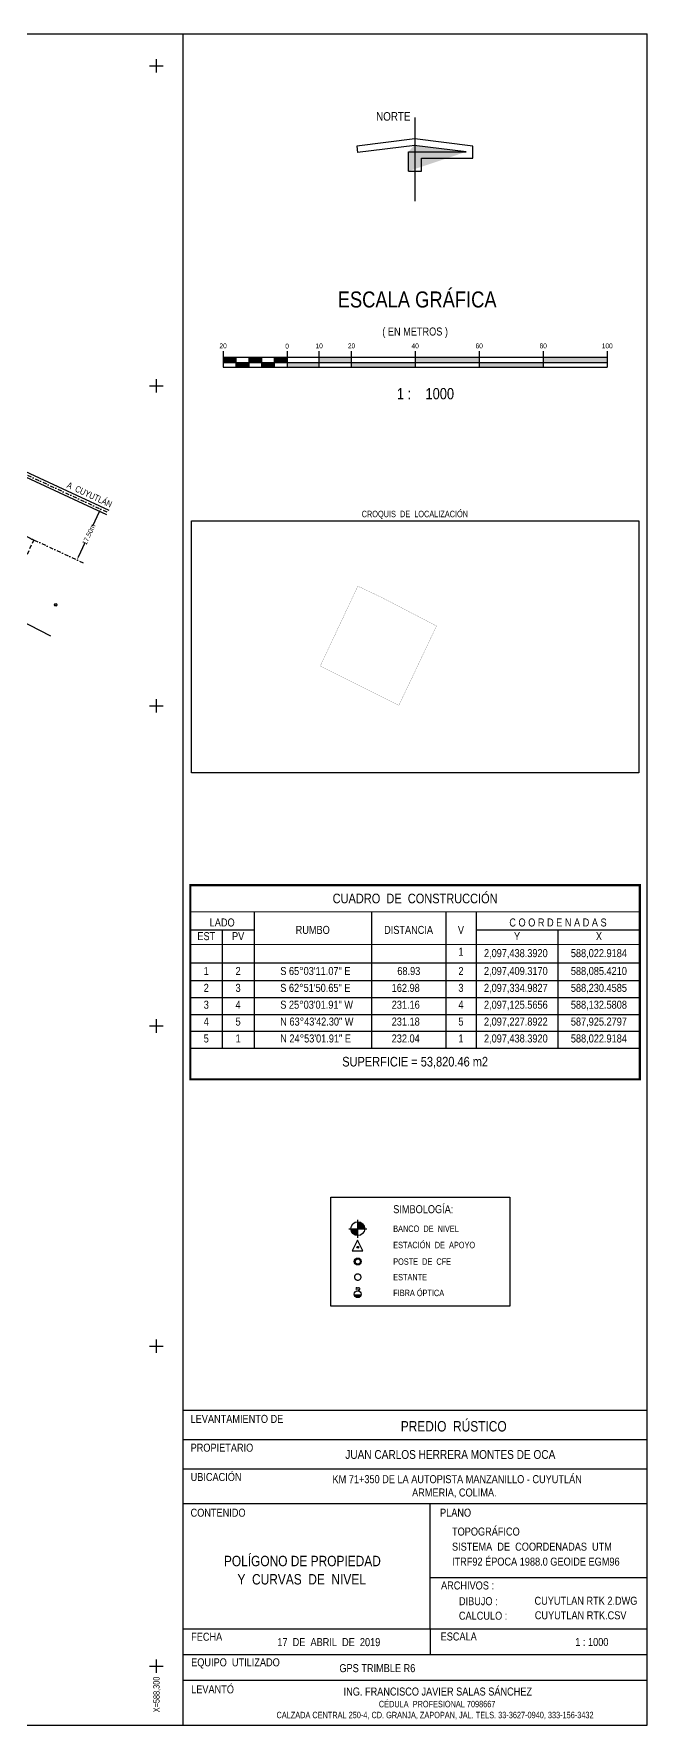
# Model space of a CAD drawing. Header units: metres. Extents: x 587880 to 588453, y 2097032 to 2097560.
# Drawn here: x 588262 to 588453, y 2097032 to 2097560 of the extents above; entities that cross this region are included whole.
import ezdxf
from ezdxf.enums import TextEntityAlignment as Align

# ---------------------------------------------------------------- set-up
doc = ezdxf.new("R2010")
doc.units = ezdxf.units.M
doc.header["$LTSCALE"] = 5
doc.header["$MEASUREMENT"] = 0
doc.header["$PDMODE"] = 32
doc.header["$PDSIZE"] = 0.2
doc.linetypes.add('DASHDOT2', pattern=[0.5, 0.25, -0.125, 0, -0.125])
doc.linetypes.add('DASHED2', pattern=[0.375, 0.25, -0.125])
for name, color, linetype in [('1', 7, 'Continuous'), ('BANCO DE NIVEL', 7, 'Continuous'), ('COORDS', 7, 'Continuous'), ('CUADRO-DATOS', 7, 'Continuous'), ('CVL_CUADCON', 7, 'Continuous'), ('CVL_CUADCON_LIN', 7, 'Continuous'), ('CVL_CUADCON_TIT', 7, 'Continuous'), ('CVL_CUADCON_TX', 7, 'Continuous'), ('EJE DE VIA', 7, 'DASHDOT2'), ('ESTACIONES', 150, 'Continuous'), ('ESTANTE', 7, 'Continuous'), ('FIBRA OPTICA', 22, 'Continuous'), ('IMAGEN', 7, 'Continuous'), ('LIENZO DE ALAMBRE DE PUAS', 3, 'Continuous'), ('POLIGONO DE ESCRITURAS', 7, 'DASHED2'), ('POLIGONO DE PROPIEDAD', 1, 'Continuous'), ('POSTE DE CFE', 30, 'Continuous'), ('TEXTOS', 7, 'Continuous'), ('VIA FFCC', 7, 'Continuous')]:
    doc.layers.add(name, color=color, linetype=linetype)
doc.styles.add('S4', font='simplex', dxfattribs={"height": 1.668})
doc.styles.get("Standard").update_dxf_attribs({"font": 'arial.ttf'})
doc.styles.add('style1', font='ARIALN.TTF', dxfattribs={"height": 1.5})
doc.dimstyles.get("Standard").update_dxf_attribs({"dimtxt": 0.18, "dimasz": 0.18, "dimexe": 0.18, "dimexo": 0.0625, "dimgap": 0.09, "dimtad": 0, "dimtih": 1, "dimtoh": 1, "dimdec": 4, "dimzin": 0, "dimdsep": 46, "dimtxsty": 'Standard', "dimcen": 0.09, "dimadec": 0, "dimazin": 0, "dimtfac": 1, "dimtdec": 4, "dimtofl": 0, "dimtmove": 0, "dimatfit": 3, "dimfxl": 1, "dimtolj": 1, "dimtzin": 0, "dimarcsym": 0})
picture_1 = doc.add_image_def('image1.jpg', size_in_pixel=(1920, 1080))

# ---------------------------------------------------------------- blocks, each defined once
blk = doc.blocks.new('sta')
for p, q in [((-0.0001, 0.00253), (-0.00201, -0.00128)), ((0.0018, -0.00128), (-0.0001, 0.00253)), ((-0.00201, -0.00128), (0.0018, -0.00128))]:
    blk.add_line(p, q)
blk.add_circle((0, 0), 0.000319)
blk = doc.blocks.new('bm')
for p, q in [((-0.003302, 0), (0.003302, 0)), ((0, -0.003302), (0, 0.003302))]:
    blk.add_line(p, q)
at = {"const_width": 0.00254}
for points in [[(-0.00127, 0, 0.4142136), (0, -0.00127, 1)], [(0.00127, 0, 0.4142136), (0, 0.00127, 1)]]:
    blk.add_lwpolyline(points, format="xyb", dxfattribs=at)
blk.add_circle((0, 0), 0.00254)
blk = doc.blocks.new('ip')
for radius in [0.00127, 0.000953]:
    blk.add_circle((0, 0), radius)
blk = doc.blocks.new('POLÍGONO ESCRITURA CUYUTLÁN')
for p, q in [((0, 63.29), (74.96, 353.15)), ((74.96, 353.15), (299.57, 295.06)), ((299.57, 295.06), (222.35, 0)), ((222.35, 0), (0, 63.29))]:
    blk.add_line(p, q)
blk = doc.blocks.new('*D13')
at = {"layer": 'Defpoints', "color": 0}
for p in [(588282.57, 2097411.5), (588282.57, 2097411.5), (588275.21, 2097395.62)]:
    blk.add_point(p, dxfattribs=at)
at = {"layer": 'TEXTOS', "color": 0, "lineweight": -2}
for p, q in [((588282.15, 2097410.59), (588280.07, 2097406.11)), ((588282.63, 2097411.47), (588282.74, 2097411.42)), ((588275.63, 2097396.53), (588277.71, 2097401.01)), ((588275.27, 2097395.59), (588275.37, 2097395.54))]:
    blk.add_line(p, q, dxfattribs=at)
at = {"layer": 'TEXTOS', "color": 0}
for points in [[(588282, 2097410.66), (588282.3, 2097410.52), (588282.57, 2097411.5)], [(588275.48, 2097396.6), (588275.78, 2097396.46), (588275.21, 2097395.62)]]:
    blk.add_solid(points, dxfattribs=at)
at = {"layer": 'TEXTOS', "color": 0, "insert": (588278.89, 2097403.56), "char_height": 1.5, "attachment_point": 5, "rotation": 65.1152, "style": 'style1'}
blk.add_mtext('\\A1;17.50m', dxfattribs=at)

msp = doc.modelspace()

# ---------------------------------------------------------------- hatches: boundary and pattern name
h = msp.add_hatch(color=7)
h.paths.add_polyline_path([(588378.77, 2097517.057), (588382.796, 2097517.057), (588382.796, 2097521.082), (588398.898, 2097521.082), (588398.898, 2097524.856), (588380.783, 2097527.121), (588362.6, 2097524.848), (588362.848, 2097522.866), (588380.721, 2097525.1), (588396.76, 2097523.095), (588378.77, 2097523.095)], flags=17)
edge = h.paths.add_edge_path()
edge.add_line((588380.783, 2097527.121), (588362.6, 2097524.848))
edge.add_line((588362.6, 2097524.848), (588362.848, 2097522.866))
edge.add_line((588380.783, 2097525.108), (588362.848, 2097522.866))
edge.add_line((588396.76, 2097523.095), (588380.534, 2097525.123))
edge.add_line((588378.77, 2097523.095), (588396.76, 2097523.095))
edge.add_line((588378.77, 2097517.057), (588378.77, 2097523.095))
edge.add_line((588398.898, 2097524.856), (588380.783, 2097527.121))
edge.add_line((588398.898, 2097521.082), (588398.898, 2097524.856))
edge.add_line((588382.796, 2097521.082), (588398.898, 2097521.082))
edge.add_line((588382.796, 2097517.057), (588382.796, 2097521.082))
edge.add_line((588378.77, 2097517.057), (588382.796, 2097517.057))

# ---------------------------------------------------------------- linework, layer by layer
at = {"color": 1}
msp.add_line((588380.85, 2097507.664), (588380.85, 2097533.83), dxfattribs=at)
at = {"color": 7}
for p, q in [((588380.783, 2097527.121), (588362.6, 2097524.848)), ((588362.6, 2097524.848), (588362.848, 2097522.866)), ((588380.783, 2097525.108), (588362.848, 2097522.866)), ((588396.76, 2097523.095), (588380.534, 2097525.123)), ((588398.898, 2097524.856), (588380.783, 2097527.121)), ((588398.898, 2097521.082), (588398.898, 2097524.856)), ((588378.77, 2097517.057), (588378.77, 2097523.095)), ((588378.77, 2097523.095), (588396.76, 2097523.095)), ((588382.796, 2097517.057), (588382.796, 2097521.082)), ((588382.796, 2097521.082), (588398.898, 2097521.082)), ((588378.77, 2097517.057), (588382.796, 2097517.057))]:
    msp.add_line(p, q, dxfattribs=at)
for p, q in [((588320.85, 2097460.813), (588320.85, 2097455.813)), ((588340.85, 2097460.813), (588340.85, 2097455.813)), ((588350.85, 2097455.813), (588350.85, 2097460.813)), ((588360.85, 2097460.813), (588360.85, 2097455.813)), ((588380.85, 2097460.813), (588380.85, 2097455.813)), ((588400.85, 2097460.813), (588400.85, 2097455.813)), ((588420.85, 2097460.813), (588420.85, 2097455.813)), ((588440.85, 2097460.813), (588440.85, 2097455.813)), ((588440.85, 2097458.813), (588320.85, 2097458.813)), ((588320.85, 2097457.313), (588440.85, 2097457.313)), ((588320.85, 2097455.813), (588370.85, 2097455.813)), ((588324.85, 2097458.813), (588324.85, 2097455.813)), ((588328.85, 2097458.813), (588328.85, 2097455.813)), ((588332.85, 2097458.813), (588332.85, 2097455.813)), ((588336.85, 2097458.813), (588336.85, 2097455.813)), ((588340.85, 2097455.813), (588360.85, 2097455.813)), ((588370.85, 2097455.813), (588440.85, 2097455.813))]:
    msp.add_line(p, q)
for points in [[(588324.85, 2097457.313), (588320.85, 2097457.313), (588324.85, 2097458.813), (588320.85, 2097458.813)], [(588328.85, 2097455.813), (588324.85, 2097455.813), (588328.85, 2097457.313), (588324.85, 2097457.313)], [(588332.85, 2097457.313), (588328.85, 2097457.313), (588332.85, 2097458.813), (588328.85, 2097458.813)], [(588336.85, 2097455.813), (588332.85, 2097455.813), (588336.85, 2097457.313), (588332.85, 2097457.313)], [(588340.85, 2097457.313), (588336.85, 2097457.313), (588340.85, 2097458.813), (588336.85, 2097458.813)], [(588350.85, 2097455.813), (588340.85, 2097455.813), (588350.85, 2097457.313), (588340.85, 2097457.313)], [(588360.85, 2097457.313), (588350.85, 2097457.313), (588360.85, 2097458.813), (588350.85, 2097458.813)], [(588380.85, 2097455.813), (588360.85, 2097455.813), (588380.85, 2097457.313), (588360.85, 2097457.313)], [(588380.85, 2097457.313), (588400.85, 2097457.313), (588380.85, 2097458.813), (588400.85, 2097458.813)], [(588400.85, 2097455.813), (588420.85, 2097455.813), (588400.85, 2097457.313), (588420.85, 2097457.313)], [(588420.85, 2097457.313), (588440.85, 2097457.313), (588420.85, 2097458.813), (588440.85, 2097458.813)]]:
    msp.add_solid(points)
at = {"layer": '1'}
for p, q in [((587880.49, 2097559.969), (588453.35, 2097559.969)), ((588308.35, 2097031.558), (588308.35, 2097559.969)), ((588453.35, 2097031.558), (588453.35, 2097559.969)), ((587880.49, 2097031.558), (588453.35, 2097031.558))]:
    msp.add_line(p, q, dxfattribs=at)
at = {"layer": 'COORDS', "linetype": 'Continuous'}
for p, q in [((588300, 2097547.9), (588300, 2097552.1)), ((588297.9, 2097550), (588302.1, 2097550)), ((588300, 2097447.9), (588300, 2097452.1)), ((588297.9, 2097450), (588302.1, 2097450)), ((588297.9, 2097350), (588302.1, 2097350)), ((588300, 2097347.9), (588300, 2097352.1)), ((588297.9, 2097250), (588302.1, 2097250)), ((588300, 2097247.9), (588300, 2097252.1)), ((588297.9, 2097150), (588302.1, 2097150)), ((588300, 2097147.9), (588300, 2097152.1)), ((588297.9, 2097050), (588302.1, 2097050)), ((588300, 2097047.9), (588300, 2097052.1))]:
    msp.add_line(p, q, dxfattribs=at)
at = {"layer": 'CUADRO-DATOS', "linetype": 'Continuous'}
for p, q in [((588308.35, 2097129.948), (588453.35, 2097129.948)), ((588308.35, 2097120.798), (588453.35, 2097120.798)), ((588308.35, 2097111.642), (588453.35, 2097111.642)), ((588308.35, 2097100.77), (588453.35, 2097100.77)), ((588385.532, 2097061.612), (588385.532, 2097100.77)), ((588385.532, 2097077.706), (588453.35, 2097077.706)), ((588308.35, 2097061.612), (588453.35, 2097061.612)), ((588308.35, 2097061.612), (588453.35, 2097061.612)), ((588385.532, 2097061.612), (588385.532, 2097053.612)), ((588308.35, 2097053.612), (588453.35, 2097053.612)), ((588308.35, 2097045.612), (588453.35, 2097045.612))]:
    msp.add_line(p, q, dxfattribs=at)
at = {"layer": 'CVL_CUADCON', "linetype": 'Continuous', "const_width": 0.703, "flags": 128}
msp.add_lwpolyline([(588310.623, 2097294.029), (588451.077, 2097294.029), (588451.077, 2097233.32), (588310.623, 2097233.32)], close=True, dxfattribs=at)
at = {"layer": 'CVL_CUADCON', "linetype": 'Continuous', "const_width": 0.263, "flags": 128}
for points in [[(588310.623, 2097285.689), (588451.077, 2097285.689)], [(588310.623, 2097275.471), (588451.077, 2097275.471)], [(588310.623, 2097243.098), (588451.077, 2097243.098)]]:
    msp.add_lwpolyline(points, dxfattribs=at)
at = {"layer": 'CVL_CUADCON_LIN', "linetype": 'Continuous'}
for p, q in [((588330.52, 2097285.689), (588330.52, 2097243.098)), ((588367.175, 2097285.689), (588367.175, 2097243.098)), ((588390.433, 2097285.689), (588390.433, 2097243.098)), ((588399.893, 2097285.689), (588399.893, 2097243.098)), ((588310.623, 2097280.02), (588330.52, 2097280.02)), ((588320.564, 2097280.02), (588320.564, 2097243.098)), ((588399.893, 2097280.02), (588451.077, 2097280.02)), ((588425.485, 2097280.02), (588425.485, 2097243.098)), ((588310.623, 2097269.754), (588451.077, 2097269.754)), ((588310.623, 2097264.173), (588451.077, 2097264.173)), ((588310.623, 2097258.904), (588451.077, 2097258.904)), ((588310.623, 2097253.635), (588451.077, 2097253.635)), ((588310.623, 2097248.366), (588451.077, 2097248.366)), ((588310.623, 2097243.098), (588451.077, 2097243.098))]:
    msp.add_line(p, q, dxfattribs=at)
at = {"layer": 'EJE DE VIA'}
for points in [[(588022.71, 2097527.026), (588033.919, 2097522.463), (588050.214, 2097515.833), (588066.292, 2097509.264), (588075.044, 2097505.676), (588085.572, 2097501.34), (588095.963, 2097496.97), (588107.402, 2097492.081), (588118.296, 2097487.321), (588129.786, 2097482.214), (588142.604, 2097476.39), (588153.87, 2097471.194), (588174.866, 2097461.456), (588284.791, 2097410.466)], [(588016.112, 2097510.817), (588027.322, 2097506.254), (588043.607, 2097499.628), (588059.663, 2097493.068), (588068.393, 2097489.489), (588078.848, 2097485.183), (588089.132, 2097480.858), (588100.46, 2097476.017), (588111.239, 2097471.307), (588122.612, 2097466.252), (588135.319, 2097460.478), (588146.524, 2097455.31), (588167.504, 2097445.58), (588277.428, 2097394.591)]]:
    msp.add_lwpolyline(points, dxfattribs=at)
at = {"layer": 'ESTANTE', "const_width": 0.4, "elevation": 39.999}
msp.add_lwpolyline([(588361.924, 2097171.554, 1), (588363.924, 2097171.554, 1)], format="xyb", close=True, dxfattribs=at)
at = {"layer": 'FIBRA OPTICA', "const_width": 1.078, "elevation": 39.999}
msp.add_lwpolyline([(588362.385, 2097166.199, 1), (588363.463, 2097166.199, 1)], format="xyb", dxfattribs=at)
at = {"layer": 'FIBRA OPTICA'}
msp.add_circle((588362.924, 2097166.199, 39.999), 1.078, dxfattribs=at)
at = {"layer": 'LIENZO DE ALAMBRE DE PUAS'}
msp.add_line((588164.508, 2097424.717), (588266.905, 2097371.906), dxfattribs=at)
at = {"layer": 'POLIGONO DE PROPIEDAD', "linetype": 'Continuous', "const_width": 0.0475, "flags": 128}
msp.add_lwpolyline([(588375.763, 2097350.154), (588387.54, 2097374.969), (588370.358, 2097383.903), (588362.952, 2097387.402), (588351.203, 2097362.458)], close=True, dxfattribs=at)
at = {"layer": 'TEXTOS'}
for p, q in [((588354.498, 2097196.506), (588410.468, 2097196.506)), ((588354.498, 2097162.424), (588354.498, 2097196.506)), ((588410.468, 2097196.506), (588410.468, 2097162.424)), ((588410.468, 2097162.424), (588354.498, 2097162.424))]:
    msp.add_line(p, q, dxfattribs=at)
at = {"layer": 'VIA FFCC'}
for p, q in [((588175.183, 2097462.138), (588285.108, 2097411.148)), ((588174.55, 2097460.774), (588284.475, 2097409.784))]:
    msp.add_line(p, q, dxfattribs=at)

# ---------------------------------------------------------------- block references
at = {"layer": 'BANCO DE NIVEL', "xscale": 853.4400000004098, "yscale": 853.4400000013411, "zscale": 853.4399999999515}
msp.add_blockref('bm', (588362.924, 2097186.658, 39.999), dxfattribs=at)
at = {"layer": 'ESTACIONES', "xscale": 853.4400000004098, "yscale": 853.4400000013411, "zscale": 853.4399999999515}
msp.add_blockref('sta', (588362.924, 2097180.877, 39.999), dxfattribs=at)
at = {"layer": 'POLIGONO DE ESCRITURAS', "rotation": 349.6161373277561}
msp.add_blockref('POLÍGONO ESCRITURA CUYUTLÁN', (587913.873, 2097165.642), dxfattribs=at)
at = {"layer": 'POSTE DE CFE'}
for p, xscale, yscale, zscale in [((588268.566, 2097381.581, 3.923), 304.8, 304.8, 304.8), ((588362.924, 2097176.412, 39.999), 853.4400000004098, 853.4400000013411, 853.44)]:
    msp.add_blockref('ip', p, dxfattribs=dict(at, xscale=xscale, yscale=yscale, zscale=zscale))

# ---------------------------------------------------------------- texts
at = {"style": 'style1'}
for s, height, p in [('ESCALA GRÁFICA', 5, (588381.482, 2097474.473)), ('( EN METROS )', 2.5, (588380.85, 2097465.709)), ('0', 1.5, (588340.85, 2097461.656))]:
    msp.add_text(s, height=height, dxfattribs=at).set_placement(p, align=Align.CENTER)
msp.add_text('1 :', height=3.5, dxfattribs=at).set_placement((588375.162, 2097445.794))
at = {"color": 1, "insert": (588368.663, 2097535.518), "char_height": 2.6775, "width": 120.76754, "attachment_point": 1, "style": 'style1'}
msp.add_mtext('\\pt29.453;NORTE', dxfattribs=at)
at = {"style": 'style1'}
for tag, p in [('20', (588320.857, 2097461.735)), ('10', (588350.869, 2097461.726)), ('20', (588360.99, 2097461.735)), ('40', (588380.869, 2097461.726)), ('60', (588400.869, 2097461.726)), ('80', (588420.869, 2097461.726)), ('100', (588440.869, 2097461.726))]:
    msp.add_attdef(tag, text='', height=1.5, dxfattribs=at).set_placement(p, align=Align.CENTER)
msp.add_attdef('1000', (588384.094, 2097445.794), '000', height=3.5, dxfattribs=at)
at = {"layer": 'COORDS', "linetype": 'Continuous', "style": 'style1'}
msp.add_text('X=588,300', height=2, rotation=90, dxfattribs=at).set_placement((588301.014, 2097035.578))
at = {"layer": 'CUADRO-DATOS', "linetype": 'Continuous', "style": 'style1'}
for s, height, p in [('LEVANTAMIENTO DE', 2.5, (588310.704, 2097125.997)), ('PREDIO  RÚSTICO', 3.25, (588376.36, 2097123.309)), ('PROPIETARIO', 2.5, (588310.704, 2097117)), ('JUAN CARLOS HERRERA MONTES DE OCA', 2.75, (588359.03, 2097114.756)), ('UBICACIÓN', 2.5, (588310.704, 2097107.844)), ('KM 71+350 DE LA AUTOPISTA MANZANILLO - CUYUTLÁN', 2.5, (588355.041, 2097107.164)), ('ARMERIA, COLIMA.', 2.5, (588379.903, 2097103)), ('CONTENIDO', 2.5, (588310.694, 2097096.686)), ('PLANO', 2.5, (588388.638, 2097096.694)), ('TOPOGRÁFICO', 2.5, (588392.372, 2097090.792)), ('SISTEMA  DE  COORDENADAS  UTM', 2.5, (588392.372, 2097086.078)), ('POLÍGONO DE PROPIEDAD', 3.25, (588321.103, 2097081.221)), ('ITRF92 ÉPOCA 1988.0 GEOIDE EGM96', 2.5, (588392.372, 2097081.405)), ('Y  CURVAS  DE  NIVEL', 3.25, (588325.345, 2097075.51)), ('ARCHIVOS :', 2.5, (588388.95, 2097073.956)), ('DIBUJO :', 2.5, (588394.532, 2097069.042)), ('CUYUTLAN RTK 2.DWG', 2.5, (588418.158, 2097069.18)), ('CALCULO :', 2.5, (588394.532, 2097064.507)), ('CUYUTLAN RTK.CSV', 2.5, (588418.246, 2097064.633)), ('FECHA', 2.5, (588310.88, 2097057.94)), ('ESCALA', 2.5, (588388.815, 2097058.016)), ('17  DE  ABRIL  DE  2019', 2.5, (588337.809, 2097056.261)), ('1 : 1000', 2.5, (588430.884, 2097056.292)), ('EQUIPO  UTILIZADO', 2.5, (588310.88, 2097049.94)), ('GPS TRIMBLE R6', 2.5, (588357.192, 2097048.128)), ('LEVANTÓ', 2.5, (588310.88, 2097041.503)), (' ING. FRANCISCO JAVIER SALAS SÁNCHEZ', 2.5, (588357.707, 2097040.814)), ('CÉDULA  PROFESIONAL 7098667', 2, (588369.524, 2097037.154)), ('CALZADA CENTRAL 250-4, CD. GRANJA, ZAPOPAN, JAL. TELS. 33-3627-0940, 333-156-3432', 2, (588337.547, 2097033.733))]:
    msp.add_text(s, height=height, dxfattribs=at).set_placement(p)
at = {"layer": 'CVL_CUADCON_TIT', "style": 'style1'}
msp.add_text('CUADRO  DE  CONSTRUCCIÓN', height=3, dxfattribs=at).set_placement((588380.85, 2097289.839), align=Align.MIDDLE_CENTER)
for s, p in [('LADO', (588320.564, 2097281.089)), ('C O O R D E N A D A S', (588425.483, 2097281.089)), ('EST', (588315.594, 2097276.811)), ('PV', (588325.552, 2097276.811)), ('Y', (588412.698, 2097276.811)), ('X', (588438.286, 2097276.811))]:
    msp.add_text(s, height=2.5, dxfattribs=at).set_placement(p, align=Align.CENTER)
for s, height, p in [('RUMBO', 2.5, (588348.857, 2097280.014)), ('DISTANCIA', 2.5, (588378.802, 2097280.014)), ('V', 2.5, (588395.17, 2097280.014)), ('SUPERFICIE = 53,820.46 m2', 3, (588380.85, 2097238.589))]:
    msp.add_text(s, height=height, dxfattribs=at).set_placement(p, align=Align.MIDDLE)
at = {"layer": 'CVL_CUADCON_TX', "style": 'style1'}
for s, p in [('1', (588395.163, 2097271.949)), ('1', (588315.594, 2097265.929)), ('2', (588325.542, 2097265.929)), ('2', (588395.163, 2097265.929)), ('2', (588315.594, 2097260.66)), ('3', (588325.542, 2097260.66)), ('3', (588395.163, 2097260.66)), ('3', (588315.594, 2097255.391)), ('4', (588325.542, 2097255.391)), ('4', (588395.163, 2097255.391)), ('4', (588315.594, 2097250.123)), ('5', (588325.542, 2097250.123)), ('5', (588395.163, 2097250.123)), ('5', (588315.594, 2097244.854)), ('1', (588325.542, 2097244.854)), ('1', (588395.163, 2097244.854))]:
    msp.add_text(s, height=2.5, dxfattribs=at).set_placement(p, align=Align.CENTER)
for s, p in [('2,097,438.3920', (588402.362, 2097271.51)), ('588,022.9184', (588429.505, 2097271.51)), ('S 65%%d03\'11.07" E', (588338.724, 2097265.929)), ('68.93', (588375.289, 2097265.929)), ('2,097,409.3170', (588402.362, 2097265.929)), ('588,085.4210', (588429.505, 2097265.929)), ('S 62%%d51\'50.65" E', (588338.724, 2097260.66)), ('162.98', (588373.533, 2097260.66)), ('2,097,334.9827', (588402.362, 2097260.66)), ('588,230.4585', (588429.505, 2097260.66)), ('S 25%%d03\'01.91" W', (588338.724, 2097255.391)), ('231.16', (588373.533, 2097255.391)), ('2,097,125.5656', (588402.362, 2097255.391)), ('588,132.5808', (588429.505, 2097255.391)), ('N 63%%d43\'42.30" W', (588338.724, 2097250.123)), ('231.18', (588373.533, 2097250.123)), ('2,097,227.8922', (588402.362, 2097250.123)), ('587,925.2797', (588429.505, 2097250.123)), ('N 24%%d53\'01.91" E', (588338.724, 2097244.854)), ('232.04', (588373.533, 2097244.854)), ('2,097,438.3920', (588402.362, 2097244.854)), ('588,022.9184', (588429.505, 2097244.854))]:
    msp.add_text(s, height=2.5, dxfattribs=at).set_placement(p)
at = {"layer": 'FIBRA OPTICA', "style": 'S4'}
msp.add_text('FO', height=0.8071, dxfattribs=at).set_placement((588362.95, 2097167.47, 39.999), align=Align.CENTER)
at = {"layer": 'IMAGEN', "style": 'style1'}
msp.add_text('CROQUIS  DE  LOCALIZACIÓN', height=2, dxfattribs=at).set_placement((588364.154, 2097408.959))
at = {"layer": 'TEXTOS', "style": 'style1'}
msp.add_text('A  CUYUTLÁN', height=2, rotation=335.11522, dxfattribs=at).set_placement((588271.836, 2097418.286))
for s, height, p in [('SIMBOLOGÍA:', 2.5, (588374.005, 2097191.507)), ('BANCO  DE  NIVEL', 2, (588374.005, 2097185.659)), ('ESTACIÓN  DE  APOYO', 2, (588374.005, 2097180.571)), ('POSTE  DE  CFE', 2, (588374.005, 2097175.389)), ('ESTANTE', 2, (588374.005, 2097170.531)), ('FIBRA ÓPTICA', 2, (588374.005, 2097165.596))]:
    msp.add_text(s, height=height, dxfattribs=at).set_placement(p)

# ---------------------------------------------------------------- dimensions: what is measured, and where the dimension line sits
at = {"layer": 'TEXTOS'}
dim = msp.add_aligned_dim(p1=(588275.209, 2097395.62), p2=(588282.573, 2097411.495), distance=0, dimstyle='Standard', override={"dimtxt": 1.6, "dimasz": 1, "dimtih": 0, "dimtoh": 0, "dimdec": 2, "dimpost": 'm', "dimtxsty": 'style1', "dimtdec": 2}, dxfattribs=at)
dim.commit()
dim.dimension.update_dxf_attribs({"geometry": '*D13', "text_midpoint": (588278.891, 2097403.558)})

# ---------------------------------------------------------------- pictures from other files: only their frames are drawn
at = {"layer": 'IMAGEN'}
image = msp.add_image(picture_1, insert=(588310.945, 2097329.138), size_in_units=(139.81, 78.643), dxfattribs=at)
image.dxf.flags = 7

doc.saveas('drawing.dxf')
